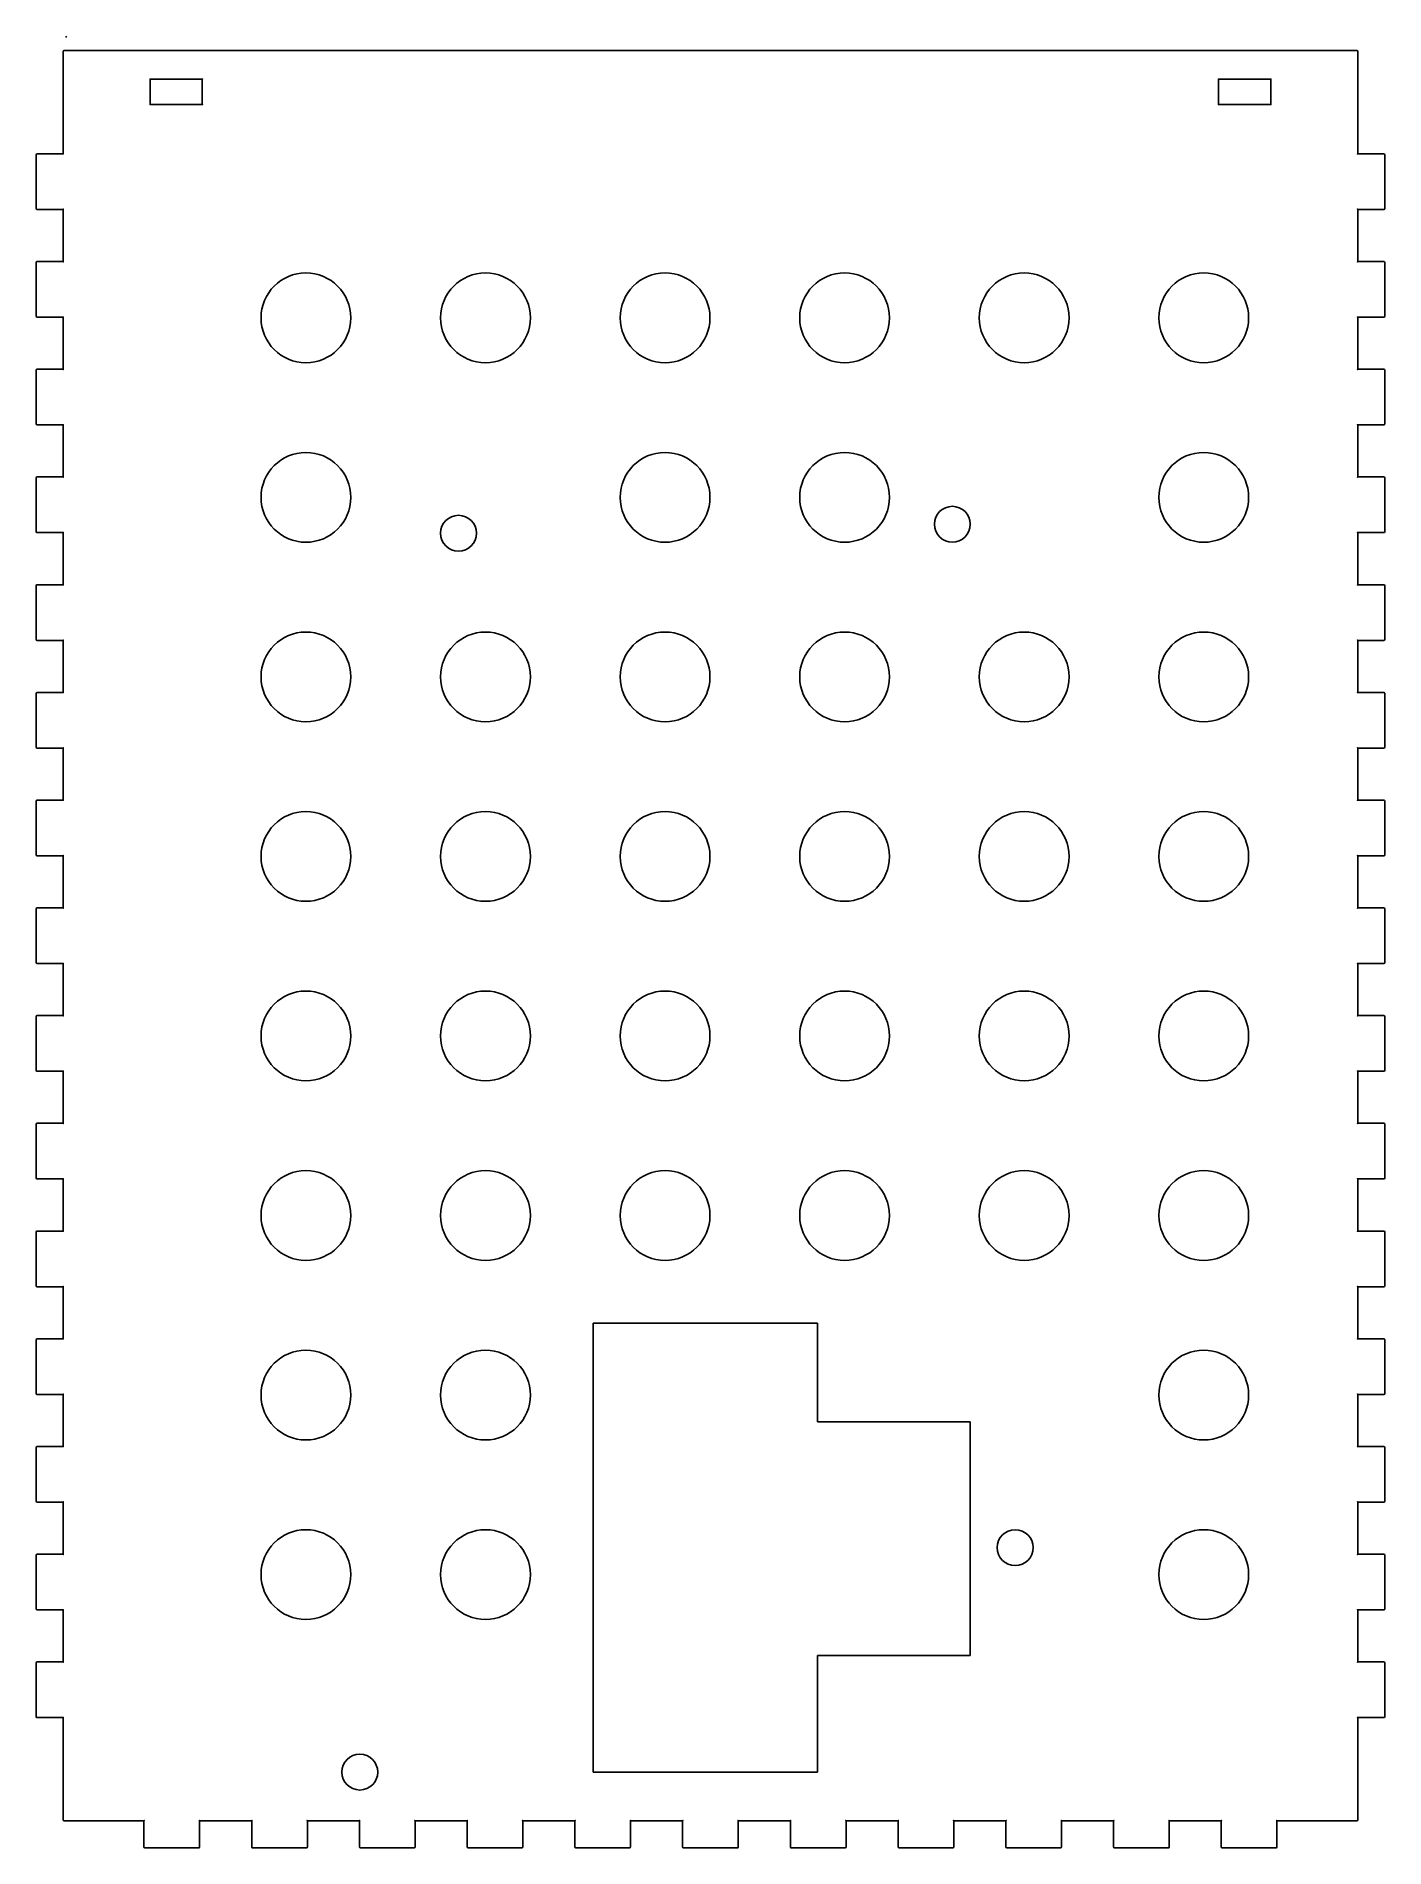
# Model space of a CAD drawing. Header units: millimetres. Extents: x 0 to 150, y 0 to 201.
import ezdxf

# ---------------------------------------------------------------- set-up
doc = ezdxf.new("R2010")
doc.units = ezdxf.units.MM
doc.layers.get('0').update_dxf_attribs({"lineweight": 25, "true_color": 0xffffff})
doc.layers.add('Layer_1', color=7, linetype='Continuous', true_color=0xffffff)

msp = doc.modelspace()

# ---------------------------------------------------------------- linework, layer by layer
for p, q in [((87, 58), (62, 58)), ((62, 58), (62, 8)), ((87, 47), (87, 58)), ((104, 47), (87, 47)), ((104, 21), (104, 47)), ((87, 8), (87, 21)), ((87, 21), (104, 21)), ((62, 8), (87, 8))]:
    msp.add_line(p, q)
for centre, radius in [((30, 170), 5), ((50, 170), 5), ((70, 170), 5), ((90, 170), 5), ((110, 170), 5), ((130, 170), 5), ((30, 150), 5), ((70, 150), 5), ((90, 150), 5), ((130, 150), 5), ((47, 146), 2), ((102, 147), 2), ((30, 130), 5), ((50, 130), 5), ((70, 130), 5), ((90, 130), 5), ((110, 130), 5), ((130, 130), 5), ((30, 110), 5), ((50, 110), 5), ((70, 110), 5), ((90, 110), 5), ((110, 110), 5), ((130, 110), 5), ((30, 90), 5), ((50, 90), 5), ((70, 90), 5), ((90, 90), 5), ((110, 90), 5), ((130, 90), 5), ((30, 70), 5), ((50, 70), 5), ((70, 70), 5), ((90, 70), 5), ((110, 70), 5), ((130, 70), 5), ((30, 50), 5), ((50, 50), 5), ((130, 50), 5), ((30, 30), 5), ((50, 30), 5), ((109, 33), 2), ((130, 30), 5), ((36, 8), 2)]:
    msp.add_circle(centre, radius)
at = {"layer": 'Layer_1', "color": 7, "true_color": 0xffffff}
for p, q in [((2.96, 199.67), (2.96, 188.27)), ((147.06, 199.77), (3.06, 199.77)), ((147.16, 188.27), (147.16, 199.67)), ((12.66, 193.77), (12.66, 196.57)), ((12.66, 196.57), (18.46, 196.57)), ((18.46, 196.57), (18.46, 193.77)), ((131.66, 193.77), (131.66, 196.57)), ((131.66, 196.57), (134.56, 196.57)), ((134.56, 196.57), (137.46, 196.57)), ((137.46, 196.57), (137.46, 193.77)), ((15.56, 193.77), (12.66, 193.77)), ((18.46, 193.77), (15.56, 193.77)), ((137.46, 193.77), (131.66, 193.77)), ((-0.04, 188.17), (-0.04, 182.17)), ((2.96, 188.27), (0.06, 188.27)), ((150.06, 188.27), (147.16, 188.27)), ((150.16, 182.17), (150.16, 188.17)), ((0.06, 182.07), (2.96, 182.07)), ((2.96, 182.07), (2.96, 176.27)), ((147.16, 176.27), (147.16, 182.07)), ((147.16, 182.07), (150.06, 182.07)), ((-0.04, 176.17), (-0.04, 170.17)), ((2.96, 176.27), (0.06, 176.27)), ((150.06, 176.27), (147.16, 176.27)), ((150.16, 170.17), (150.16, 176.17)), ((0.06, 170.07), (2.96, 170.07)), ((2.96, 170.07), (2.96, 164.27)), ((147.16, 164.27), (147.16, 170.07)), ((147.16, 170.07), (150.06, 170.07)), ((-0.04, 164.17), (-0.04, 158.17)), ((2.96, 164.27), (0.06, 164.27)), ((150.06, 164.27), (147.16, 164.27)), ((150.16, 158.17), (150.16, 164.17)), ((0.06, 158.07), (2.96, 158.07)), ((2.96, 158.07), (2.96, 152.27)), ((147.16, 152.27), (147.16, 158.07)), ((147.16, 158.07), (150.06, 158.07)), ((-0.04, 152.17), (-0.04, 146.17)), ((2.96, 152.27), (0.06, 152.27)), ((150.06, 152.27), (147.16, 152.27)), ((150.16, 146.17), (150.16, 152.17)), ((0.06, 146.07), (2.96, 146.07)), ((2.96, 146.07), (2.96, 140.27)), ((147.16, 140.27), (147.16, 146.07)), ((147.16, 146.07), (150.06, 146.07)), ((-0.04, 140.17), (-0.04, 134.17)), ((2.96, 140.27), (0.06, 140.27)), ((150.06, 140.27), (147.16, 140.27)), ((150.16, 134.17), (150.16, 140.17)), ((0.06, 134.07), (2.96, 134.07)), ((2.96, 134.07), (2.96, 128.27)), ((147.16, 128.27), (147.16, 134.07)), ((147.16, 134.07), (150.06, 134.07)), ((-0.04, 128.17), (-0.04, 122.17)), ((2.96, 128.27), (0.06, 128.27)), ((150.06, 128.27), (147.16, 128.27)), ((150.16, 122.17), (150.16, 128.17)), ((0.06, 122.07), (2.96, 122.07)), ((2.96, 122.07), (2.96, 116.27)), ((147.16, 116.27), (147.16, 122.07)), ((147.16, 122.07), (150.06, 122.07)), ((-0.04, 116.17), (-0.04, 110.17)), ((2.96, 116.27), (0.06, 116.27)), ((150.06, 116.27), (147.16, 116.27)), ((150.16, 110.17), (150.16, 116.17)), ((0.06, 110.07), (2.96, 110.07)), ((2.96, 110.07), (2.96, 104.27)), ((147.16, 104.27), (147.16, 110.07)), ((147.16, 110.07), (150.06, 110.07)), ((-0.04, 104.17), (-0.04, 98.17)), ((2.96, 104.27), (0.06, 104.27)), ((150.06, 104.27), (147.16, 104.27)), ((150.16, 98.17), (150.16, 104.17)), ((0.06, 98.07), (2.96, 98.07)), ((2.96, 98.07), (2.96, 92.27)), ((147.16, 92.27), (147.16, 98.07)), ((147.16, 98.07), (150.06, 98.07)), ((-0.04, 92.17), (-0.04, 86.17)), ((2.96, 92.27), (0.06, 92.27)), ((150.06, 92.27), (147.16, 92.27)), ((150.16, 86.17), (150.16, 92.17)), ((0.06, 86.07), (2.96, 86.07)), ((2.96, 86.07), (2.96, 80.27)), ((147.16, 80.27), (147.16, 86.07)), ((147.16, 86.07), (150.06, 86.07)), ((-0.04, 80.17), (-0.04, 74.17)), ((2.96, 80.27), (0.06, 80.27)), ((150.06, 80.27), (147.16, 80.27)), ((150.16, 74.17), (150.16, 80.17)), ((0.06, 74.07), (2.96, 74.07)), ((2.96, 74.07), (2.96, 68.27)), ((147.16, 68.27), (147.16, 74.07)), ((147.16, 74.07), (150.06, 74.07)), ((-0.04, 68.17), (-0.04, 62.17)), ((2.96, 68.27), (0.06, 68.27)), ((150.06, 68.27), (147.16, 68.27)), ((150.16, 62.17), (150.16, 68.17)), ((0.06, 62.07), (2.96, 62.07)), ((2.96, 62.07), (2.96, 56.27)), ((147.16, 56.27), (147.16, 62.07)), ((147.16, 62.07), (150.06, 62.07)), ((-0.04, 56.17), (-0.04, 50.17)), ((2.96, 56.27), (0.06, 56.27)), ((150.06, 56.27), (147.16, 56.27)), ((150.16, 50.17), (150.16, 56.17)), ((0.06, 50.07), (2.96, 50.07)), ((2.96, 50.07), (2.96, 44.27)), ((147.16, 44.27), (147.16, 50.07)), ((147.16, 50.07), (150.06, 50.07)), ((-0.04, 44.17), (-0.04, 38.17)), ((2.96, 44.27), (0.06, 44.27)), ((150.06, 44.27), (147.16, 44.27)), ((150.16, 38.17), (150.16, 44.17)), ((0.06, 38.07), (2.96, 38.07)), ((2.96, 38.07), (2.96, 32.27)), ((147.16, 32.27), (147.16, 38.07)), ((147.16, 38.07), (150.06, 38.07)), ((-0.04, 32.17), (-0.04, 26.17)), ((2.96, 32.27), (0.06, 32.27)), ((150.06, 32.27), (147.16, 32.27)), ((150.16, 26.17), (150.16, 32.17)), ((0.06, 26.07), (2.96, 26.07)), ((2.96, 26.07), (2.96, 20.27)), ((147.16, 20.27), (147.16, 26.07)), ((147.16, 26.07), (150.06, 26.07)), ((2.96, 20.27), (0.06, 20.27)), ((150.06, 20.27), (147.16, 20.27)), ((-0.04, 20.17), (-0.04, 14.17)), ((150.16, 14.17), (150.16, 20.17)), ((0.06, 14.07), (2.96, 14.07)), ((2.96, 14.07), (2.96, 2.67)), ((147.16, 2.67), (147.16, 14.07)), ((147.16, 14.07), (150.06, 14.07)), ((3.06, 2.57), (11.96, 2.57)), ((11.96, 2.57), (11.96, -0.33)), ((18.16, -0.33), (18.16, 2.57)), ((18.16, 2.57), (23.96, 2.57)), ((23.96, 2.57), (23.96, -0.33)), ((30.16, -0.33), (30.16, 2.57)), ((30.16, 2.57), (35.96, 2.57)), ((35.96, 2.57), (35.96, -0.33)), ((42.16, -0.33), (42.16, 2.57)), ((42.16, 2.57), (47.96, 2.57)), ((47.96, 2.57), (47.96, -0.33)), ((54.16, -0.33), (54.16, 2.57)), ((54.16, 2.57), (59.96, 2.57)), ((59.96, 2.57), (59.96, -0.33)), ((66.16, -0.33), (66.16, 2.57)), ((66.16, 2.57), (71.96, 2.57)), ((71.96, 2.57), (71.96, -0.33)), ((78.16, -0.33), (78.16, 2.57)), ((78.16, 2.57), (83.96, 2.57)), ((83.96, 2.57), (83.96, -0.33)), ((90.16, -0.33), (90.16, 2.57)), ((90.16, 2.57), (95.96, 2.57)), ((95.96, 2.57), (95.96, -0.33)), ((102.16, -0.33), (102.16, 2.57)), ((102.16, 2.57), (107.96, 2.57)), ((107.96, 2.57), (107.96, -0.33)), ((114.16, -0.33), (114.16, 2.57)), ((114.16, 2.57), (119.96, 2.57)), ((119.96, 2.57), (119.96, -0.33)), ((126.16, -0.33), (126.16, 2.57)), ((126.16, 2.57), (131.96, 2.57)), ((131.96, 2.57), (131.96, -0.33)), ((138.16, -0.33), (138.16, 2.57)), ((138.16, 2.57), (147.06, 2.57)), ((12.06, -0.43), (18.06, -0.43)), ((24.06, -0.43), (30.06, -0.43)), ((36.06, -0.43), (42.06, -0.43)), ((48.06, -0.43), (54.06, -0.43)), ((60.06, -0.43), (66.06, -0.43)), ((72.06, -0.43), (78.06, -0.43)), ((84.06, -0.43), (90.06, -0.43)), ((96.06, -0.43), (102.06, -0.43)), ((108.06, -0.43), (114.06, -0.43)), ((120.06, -0.43), (126.06, -0.43)), ((132.06, -0.43), (138.06, -0.43))]:
    msp.add_line(p, q, dxfattribs=at)
for points in [[(3.26, 201.37), (3.26, 201.31), (3.31, 201.27), (3.36, 201.27)], [(3.06, 199.77), (3.01, 199.77), (2.96, 199.72), (2.96, 199.67)], [(147.16, 199.67), (147.16, 199.72), (147.12, 199.77), (147.06, 199.77)], [(12.66, 196.57), (12.66, 196.67), (12.56, 196.57), (12.66, 196.57)], [(18.46, 196.57), (18.56, 196.57), (18.46, 196.67), (18.46, 196.57)], [(131.66, 196.57), (131.66, 196.67), (131.56, 196.57), (131.66, 196.57)], [(137.46, 196.57), (137.56, 196.57), (137.46, 196.67), (137.46, 196.57)], [(12.66, 193.77), (12.56, 193.77), (12.66, 193.67), (12.66, 193.77)], [(18.46, 193.77), (18.46, 193.67), (18.56, 193.77), (18.46, 193.77)], [(131.66, 193.77), (131.56, 193.77), (131.66, 193.67), (131.66, 193.77)], [(137.46, 193.77), (137.46, 193.67), (137.56, 193.77), (137.46, 193.77)], [(0.06, 188.27), (0.01, 188.27), (-0.04, 188.22), (-0.04, 188.17)], [(2.96, 188.27), (2.96, 188.17), (3.06, 188.27), (2.96, 188.27)], [(147.16, 188.27), (147.06, 188.27), (147.16, 188.17), (147.16, 188.27)], [(150.16, 188.17), (150.16, 188.22), (150.12, 188.27), (150.06, 188.27)], [(-0.04, 182.17), (-0.04, 182.11), (0.01, 182.07), (0.06, 182.07)], [(2.96, 182.07), (3.06, 182.07), (2.96, 182.17), (2.96, 182.07)], [(147.16, 182.07), (147.16, 182.17), (147.06, 182.07), (147.16, 182.07)], [(150.06, 182.07), (150.12, 182.07), (150.16, 182.11), (150.16, 182.17)], [(0.06, 176.27), (0.01, 176.27), (-0.04, 176.22), (-0.04, 176.17)], [(2.96, 176.27), (2.96, 176.17), (3.06, 176.27), (2.96, 176.27)], [(147.16, 176.27), (147.06, 176.27), (147.16, 176.17), (147.16, 176.27)], [(150.16, 176.17), (150.16, 176.22), (150.12, 176.27), (150.06, 176.27)], [(-0.04, 170.17), (-0.04, 170.11), (0.01, 170.07), (0.06, 170.07)], [(2.96, 170.07), (3.06, 170.07), (2.96, 170.17), (2.96, 170.07)], [(147.16, 170.07), (147.16, 170.17), (147.06, 170.07), (147.16, 170.07)], [(150.06, 170.07), (150.12, 170.07), (150.16, 170.11), (150.16, 170.17)], [(0.06, 164.27), (0.01, 164.27), (-0.04, 164.22), (-0.04, 164.17)], [(2.96, 164.27), (2.96, 164.17), (3.06, 164.27), (2.96, 164.27)], [(147.16, 164.27), (147.06, 164.27), (147.16, 164.17), (147.16, 164.27)], [(150.16, 164.17), (150.16, 164.22), (150.12, 164.27), (150.06, 164.27)], [(-0.04, 158.17), (-0.04, 158.11), (0.01, 158.07), (0.06, 158.07)], [(2.96, 158.07), (3.06, 158.07), (2.96, 158.17), (2.96, 158.07)], [(147.16, 158.07), (147.16, 158.17), (147.06, 158.07), (147.16, 158.07)], [(150.06, 158.07), (150.12, 158.07), (150.16, 158.11), (150.16, 158.17)], [(0.06, 152.27), (0.01, 152.27), (-0.04, 152.22), (-0.04, 152.17)], [(2.96, 152.27), (2.96, 152.17), (3.06, 152.27), (2.96, 152.27)], [(147.16, 152.27), (147.06, 152.27), (147.16, 152.17), (147.16, 152.27)], [(150.16, 152.17), (150.16, 152.22), (150.12, 152.27), (150.06, 152.27)], [(-0.04, 146.17), (-0.04, 146.11), (0.01, 146.07), (0.06, 146.07)], [(2.96, 146.07), (3.06, 146.07), (2.96, 146.17), (2.96, 146.07)], [(147.16, 146.07), (147.16, 146.17), (147.06, 146.07), (147.16, 146.07)], [(150.06, 146.07), (150.12, 146.07), (150.16, 146.11), (150.16, 146.17)], [(0.06, 140.27), (0.01, 140.27), (-0.04, 140.22), (-0.04, 140.17)], [(2.96, 140.27), (2.96, 140.17), (3.06, 140.27), (2.96, 140.27)], [(147.16, 140.27), (147.06, 140.27), (147.16, 140.17), (147.16, 140.27)], [(150.16, 140.17), (150.16, 140.22), (150.12, 140.27), (150.06, 140.27)], [(-0.04, 134.17), (-0.04, 134.11), (0.01, 134.07), (0.06, 134.07)], [(2.96, 134.07), (3.06, 134.07), (2.96, 134.17), (2.96, 134.07)], [(147.16, 134.07), (147.16, 134.17), (147.06, 134.07), (147.16, 134.07)], [(150.06, 134.07), (150.12, 134.07), (150.16, 134.11), (150.16, 134.17)], [(0.06, 128.27), (0.01, 128.27), (-0.04, 128.22), (-0.04, 128.17)], [(2.96, 128.27), (2.96, 128.17), (3.06, 128.27), (2.96, 128.27)], [(147.16, 128.27), (147.06, 128.27), (147.16, 128.17), (147.16, 128.27)], [(150.16, 128.17), (150.16, 128.22), (150.12, 128.27), (150.06, 128.27)], [(-0.04, 122.17), (-0.04, 122.11), (0.01, 122.07), (0.06, 122.07)], [(2.96, 122.07), (3.06, 122.07), (2.96, 122.17), (2.96, 122.07)], [(147.16, 122.07), (147.16, 122.17), (147.06, 122.07), (147.16, 122.07)], [(150.06, 122.07), (150.12, 122.07), (150.16, 122.11), (150.16, 122.17)], [(0.06, 116.27), (0.01, 116.27), (-0.04, 116.22), (-0.04, 116.17)], [(2.96, 116.27), (2.96, 116.17), (3.06, 116.27), (2.96, 116.27)], [(147.16, 116.27), (147.06, 116.27), (147.16, 116.17), (147.16, 116.27)], [(150.16, 116.17), (150.16, 116.22), (150.12, 116.27), (150.06, 116.27)], [(-0.04, 110.17), (-0.04, 110.11), (0.01, 110.07), (0.06, 110.07)], [(2.96, 110.07), (3.06, 110.07), (2.96, 110.17), (2.96, 110.07)], [(147.16, 110.07), (147.16, 110.17), (147.06, 110.07), (147.16, 110.07)], [(150.06, 110.07), (150.12, 110.07), (150.16, 110.11), (150.16, 110.17)], [(0.06, 104.27), (0.01, 104.27), (-0.04, 104.22), (-0.04, 104.17)], [(2.96, 104.27), (2.96, 104.17), (3.06, 104.27), (2.96, 104.27)], [(147.16, 104.27), (147.06, 104.27), (147.16, 104.17), (147.16, 104.27)], [(150.16, 104.17), (150.16, 104.22), (150.12, 104.27), (150.06, 104.27)], [(-0.04, 98.17), (-0.04, 98.11), (0.01, 98.07), (0.06, 98.07)], [(2.96, 98.07), (3.06, 98.07), (2.96, 98.17), (2.96, 98.07)], [(147.16, 98.07), (147.16, 98.17), (147.06, 98.07), (147.16, 98.07)], [(150.06, 98.07), (150.12, 98.07), (150.16, 98.11), (150.16, 98.17)], [(0.06, 92.27), (0.01, 92.27), (-0.04, 92.22), (-0.04, 92.17)], [(2.96, 92.27), (2.96, 92.17), (3.06, 92.27), (2.96, 92.27)], [(147.16, 92.27), (147.06, 92.27), (147.16, 92.17), (147.16, 92.27)], [(150.16, 92.17), (150.16, 92.22), (150.12, 92.27), (150.06, 92.27)], [(-0.04, 86.17), (-0.04, 86.11), (0.01, 86.07), (0.06, 86.07)], [(2.96, 86.07), (3.06, 86.07), (2.96, 86.17), (2.96, 86.07)], [(147.16, 86.07), (147.16, 86.17), (147.06, 86.07), (147.16, 86.07)], [(150.06, 86.07), (150.12, 86.07), (150.16, 86.11), (150.16, 86.17)], [(0.06, 80.27), (0.01, 80.27), (-0.04, 80.22), (-0.04, 80.17)], [(2.96, 80.27), (2.96, 80.17), (3.06, 80.27), (2.96, 80.27)], [(147.16, 80.27), (147.06, 80.27), (147.16, 80.17), (147.16, 80.27)], [(150.16, 80.17), (150.16, 80.22), (150.12, 80.27), (150.06, 80.27)], [(-0.04, 74.17), (-0.04, 74.11), (0.01, 74.07), (0.06, 74.07)], [(2.96, 74.07), (3.06, 74.07), (2.96, 74.17), (2.96, 74.07)], [(147.16, 74.07), (147.16, 74.17), (147.06, 74.07), (147.16, 74.07)], [(150.06, 74.07), (150.12, 74.07), (150.16, 74.11), (150.16, 74.17)], [(0.06, 68.27), (0.01, 68.27), (-0.04, 68.22), (-0.04, 68.17)], [(2.96, 68.27), (2.96, 68.17), (3.06, 68.27), (2.96, 68.27)], [(147.16, 68.27), (147.06, 68.27), (147.16, 68.17), (147.16, 68.27)], [(150.16, 68.17), (150.16, 68.22), (150.12, 68.27), (150.06, 68.27)], [(-0.04, 62.17), (-0.04, 62.11), (0.01, 62.07), (0.06, 62.07)], [(2.96, 62.07), (3.06, 62.07), (2.96, 62.17), (2.96, 62.07)], [(147.16, 62.07), (147.16, 62.17), (147.06, 62.07), (147.16, 62.07)], [(150.06, 62.07), (150.12, 62.07), (150.16, 62.11), (150.16, 62.17)], [(0.06, 56.27), (0.01, 56.27), (-0.04, 56.22), (-0.04, 56.17)], [(2.96, 56.27), (2.96, 56.17), (3.06, 56.27), (2.96, 56.27)], [(147.16, 56.27), (147.06, 56.27), (147.16, 56.17), (147.16, 56.27)], [(150.16, 56.17), (150.16, 56.22), (150.12, 56.27), (150.06, 56.27)], [(-0.04, 50.17), (-0.04, 50.11), (0.01, 50.07), (0.06, 50.07)], [(2.96, 50.07), (3.06, 50.07), (2.96, 50.17), (2.96, 50.07)], [(147.16, 50.07), (147.16, 50.17), (147.06, 50.07), (147.16, 50.07)], [(150.06, 50.07), (150.12, 50.07), (150.16, 50.11), (150.16, 50.17)], [(0.06, 44.27), (0.01, 44.27), (-0.04, 44.22), (-0.04, 44.17)], [(2.96, 44.27), (2.96, 44.17), (3.06, 44.27), (2.96, 44.27)], [(147.16, 44.27), (147.06, 44.27), (147.16, 44.17), (147.16, 44.27)], [(150.16, 44.17), (150.16, 44.22), (150.12, 44.27), (150.06, 44.27)], [(-0.04, 38.17), (-0.04, 38.11), (0.01, 38.07), (0.06, 38.07)], [(2.96, 38.07), (3.06, 38.07), (2.96, 38.17), (2.96, 38.07)], [(147.16, 38.07), (147.16, 38.17), (147.06, 38.07), (147.16, 38.07)], [(150.06, 38.07), (150.12, 38.07), (150.16, 38.11), (150.16, 38.17)], [(0.06, 32.27), (0.01, 32.27), (-0.04, 32.22), (-0.04, 32.17)], [(2.96, 32.27), (2.96, 32.17), (3.06, 32.27), (2.96, 32.27)], [(147.16, 32.27), (147.06, 32.27), (147.16, 32.17), (147.16, 32.27)], [(150.16, 32.17), (150.16, 32.22), (150.12, 32.27), (150.06, 32.27)], [(-0.04, 26.17), (-0.04, 26.11), (0.01, 26.07), (0.06, 26.07)], [(2.96, 26.07), (3.06, 26.07), (2.96, 26.17), (2.96, 26.07)], [(147.16, 26.07), (147.16, 26.17), (147.06, 26.07), (147.16, 26.07)], [(150.06, 26.07), (150.12, 26.07), (150.16, 26.11), (150.16, 26.17)], [(0.06, 20.27), (0.01, 20.27), (-0.04, 20.22), (-0.04, 20.17)], [(2.96, 20.27), (2.96, 20.17), (3.06, 20.27), (2.96, 20.27)], [(147.16, 20.27), (147.06, 20.27), (147.16, 20.17), (147.16, 20.27)], [(150.16, 20.17), (150.16, 20.22), (150.12, 20.27), (150.06, 20.27)], [(-0.04, 14.17), (-0.04, 14.11), (0.01, 14.07), (0.06, 14.07)], [(2.96, 14.07), (3.06, 14.07), (2.96, 14.17), (2.96, 14.07)], [(147.16, 14.07), (147.16, 14.17), (147.06, 14.07), (147.16, 14.07)], [(150.06, 14.07), (150.12, 14.07), (150.16, 14.11), (150.16, 14.17)], [(2.96, 2.67), (2.96, 2.61), (3.01, 2.57), (3.06, 2.57)], [(11.96, 2.57), (12.06, 2.57), (11.96, 2.67), (11.96, 2.57)], [(18.16, 2.57), (18.16, 2.67), (18.06, 2.57), (18.16, 2.57)], [(23.96, 2.57), (24.06, 2.57), (23.96, 2.67), (23.96, 2.57)], [(30.16, 2.57), (30.16, 2.67), (30.06, 2.57), (30.16, 2.57)], [(35.96, 2.57), (36.06, 2.57), (35.96, 2.67), (35.96, 2.57)], [(42.16, 2.57), (42.16, 2.67), (42.06, 2.57), (42.16, 2.57)], [(47.96, 2.57), (48.06, 2.57), (47.96, 2.67), (47.96, 2.57)], [(54.16, 2.57), (54.16, 2.67), (54.06, 2.57), (54.16, 2.57)], [(59.96, 2.57), (60.06, 2.57), (59.96, 2.67), (59.96, 2.57)], [(66.16, 2.57), (66.16, 2.67), (66.06, 2.57), (66.16, 2.57)], [(71.96, 2.57), (72.06, 2.57), (71.96, 2.67), (71.96, 2.57)], [(78.16, 2.57), (78.16, 2.67), (78.06, 2.57), (78.16, 2.57)], [(83.96, 2.57), (84.06, 2.57), (83.96, 2.67), (83.96, 2.57)], [(90.16, 2.57), (90.16, 2.67), (90.06, 2.57), (90.16, 2.57)], [(95.96, 2.57), (96.06, 2.57), (95.96, 2.67), (95.96, 2.57)], [(102.16, 2.57), (102.16, 2.67), (102.06, 2.57), (102.16, 2.57)], [(107.96, 2.57), (108.06, 2.57), (107.96, 2.67), (107.96, 2.57)], [(114.16, 2.57), (114.16, 2.67), (114.06, 2.57), (114.16, 2.57)], [(119.96, 2.57), (120.06, 2.57), (119.96, 2.67), (119.96, 2.57)], [(126.16, 2.57), (126.16, 2.67), (126.06, 2.57), (126.16, 2.57)], [(131.96, 2.57), (132.06, 2.57), (131.96, 2.67), (131.96, 2.57)], [(138.16, 2.57), (138.16, 2.67), (138.06, 2.57), (138.16, 2.57)], [(147.06, 2.57), (147.12, 2.57), (147.16, 2.61), (147.16, 2.67)], [(11.96, -0.33), (11.96, -0.39), (12.01, -0.43), (12.06, -0.43)], [(18.06, -0.43), (18.12, -0.43), (18.16, -0.39), (18.16, -0.33)], [(23.96, -0.33), (23.96, -0.39), (24.01, -0.43), (24.06, -0.43)], [(30.06, -0.43), (30.12, -0.43), (30.16, -0.39), (30.16, -0.33)], [(35.96, -0.33), (35.96, -0.39), (36.01, -0.43), (36.06, -0.43)], [(42.06, -0.43), (42.12, -0.43), (42.16, -0.39), (42.16, -0.33)], [(47.96, -0.33), (47.96, -0.39), (48.01, -0.43), (48.06, -0.43)], [(54.06, -0.43), (54.12, -0.43), (54.16, -0.39), (54.16, -0.33)], [(59.96, -0.33), (59.96, -0.39), (60.01, -0.43), (60.06, -0.43)], [(66.06, -0.43), (66.12, -0.43), (66.16, -0.39), (66.16, -0.33)], [(71.96, -0.33), (71.96, -0.39), (72.01, -0.43), (72.06, -0.43)], [(78.06, -0.43), (78.12, -0.43), (78.16, -0.39), (78.16, -0.33)], [(83.96, -0.33), (83.96, -0.39), (84.01, -0.43), (84.06, -0.43)], [(90.06, -0.43), (90.12, -0.43), (90.16, -0.39), (90.16, -0.33)], [(95.96, -0.33), (95.96, -0.39), (96.01, -0.43), (96.06, -0.43)], [(102.06, -0.43), (102.12, -0.43), (102.16, -0.39), (102.16, -0.33)], [(107.96, -0.33), (107.96, -0.39), (108.01, -0.43), (108.06, -0.43)], [(114.06, -0.43), (114.12, -0.43), (114.16, -0.39), (114.16, -0.33)], [(119.96, -0.33), (119.96, -0.39), (120.01, -0.43), (120.06, -0.43)], [(126.06, -0.43), (126.12, -0.43), (126.16, -0.39), (126.16, -0.33)], [(131.96, -0.33), (131.96, -0.39), (132.01, -0.43), (132.06, -0.43)], [(138.06, -0.43), (138.12, -0.43), (138.16, -0.39), (138.16, -0.33)]]:
    msp.add_open_spline(points, degree=3, dxfattribs=at)

doc.saveas('drawing.dxf')
